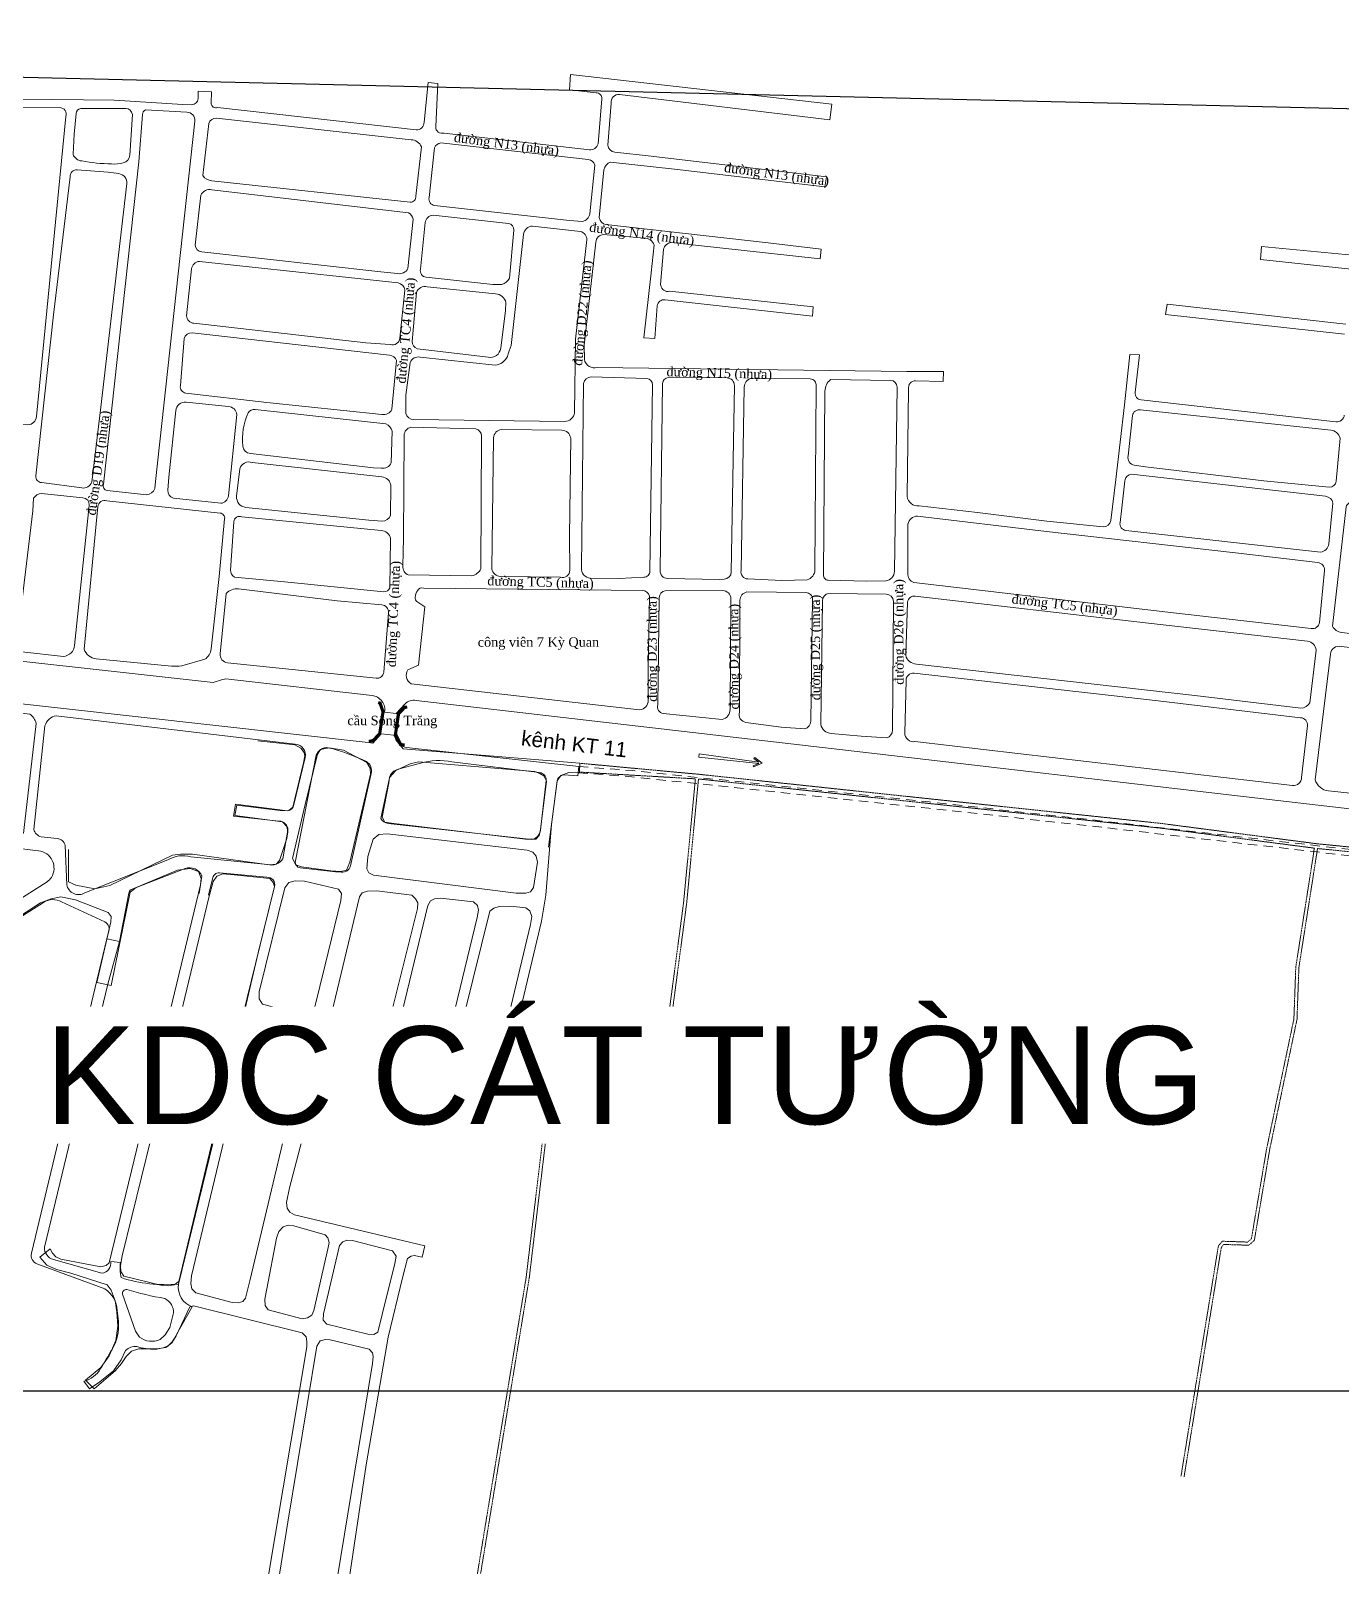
# Model space of a CAD drawing. Header units: metres. Extents: x 556238 to 587446, y 1177111 to 1219372.
# Drawn here: x 577338 to 578175, y 1204942 to 1205923 of the extents above; entities that cross this region are included whole.
import ezdxf

# ---------------------------------------------------------------- set-up
doc = ezdxf.new("R2010")
doc.units = ezdxf.units.M
doc.header["$MEASUREMENT"] = 0
doc.linetypes.add('Xr_Nen GT$0$DASHED', pattern=[0.75, 0.5, -0.25])
doc.linetypes.add('Xr_Nen GT$0$MON', pattern=[10, 6, -4])
for name, color, linetype, lineweight in [('CNTV-TEXT', 40, 'Continuous', 20), ('Xr_Nen GT$0$CAU-CONG', 4, 'Continuous', 0), ('Xr_Nen GT$0$DUONG NHUA', 38, 'Continuous', 0), ('Xr_Nen GT$0$DUONG_DA', 38, 'Xr_Nen GT$0$MON', 0), ('Xr_Nen GT$0$huong nuoc chay', 7, 'Continuous', 0), ('Xr_Nen GT$1$SONG_HO', 250, 'Continuous', 0)]:
    doc.layers.add(name, color=color, linetype=linetype, lineweight=lineweight)
doc.layers.add('VUNG DAN CU', color=8, linetype='Continuous')
doc.styles.add('ARIAL', font='arial.ttf')
doc.styles.add('Xr_Nen GT$0$Style-ENGINEERING', font='VNARIAL.TTF')
doc.styles.add('Xr_Nen GT$0$Style-Times New Roman IF', font='times.ttf')

msp = doc.modelspace()

# ---------------------------------------------------------------- linework, layer by layer
at = {"layer": 'VUNG DAN CU', "ltscale": 5}
msp.add_lwpolyline([(576830.13069, 1205904.59098), (576549.0182, 1205222.34413), (576957.79851, 1205053.9106), (578708.6373, 1205053.9106), (578708.6373, 1205860.20738)], close=True, dxfattribs=at)
at = {"layer": 'Xr_Nen GT$0$CAU-CONG', "const_width": 2, "flags": 128}
for points in [[(577553.85441, 1205468.63771), (577556.66955, 1205469.25301), (577560.84828, 1205473.73596), (577562.92587, 1205487.52492), (577561.09251, 1205493.09093), (577559.83477, 1205493.46511)], [(577578.3885, 1205490.55508), (577576.74656, 1205490.4136), (577572.86831, 1205486.32717), (577570.89392, 1205473.29285), (577574.13755, 1205466.74046), (577576.74656, 1205466.31772)]]:
    msp.add_lwpolyline(points, dxfattribs=at)
at = {"layer": 'Xr_Nen GT$0$DUONG NHUA', "flags": 128}
for points in [[(577435.18611, 1205875.52278), (577440.69838, 1205875.33952, 0.412809511), (577444.873, 1205879.22676), (577444.98079, 1205883.89954), (577453.3987, 1205883.57599), (577453.23318, 1205876.32597, 0.55153315), (577457.30661, 1205873.62456), (577584.00037, 1205859.30706, 0.467444428), (577589.14341, 1205864.21487), (577591.72718, 1205889.56035), (577598.00745, 1205888.94875), (577596.57256, 1205861.30705, 0.530644407), (577601.93988, 1205857.25268), (577694.72745, 1205846.50294, 0.382202957), (577700.2243, 1205850.38421), (577702.70062, 1205879.13477, 0.463402086), (577698.93823, 1205882.92307), (577682.00418, 1205884.848), (577682.71528, 1205894.55684), (577849.44736, 1205875.76828), (577848.16495, 1205865.66852), (577714.00222, 1205881.77855, 0.493085212), (577708.67316, 1205876.3277), (577706.55151, 1205849.51347, 0.346310362), (577710.9671, 1205844.95171), (577734.12335, 1205842.52522), (577846.14919, 1205829.22973), (577845.14739, 1205822.97348), (577749.08789, 1205834.06444), (577708.11332, 1205838.71993, 0.270056268), (577704.00546, 1205833.71748), (577701.05223, 1205803.18798, 0.315072859), (577705.26614, 1205798.74155), (577808.81095, 1205787.14373), (577842.62203, 1205782.9633), (577842.10705, 1205776.90568), (577747.03057, 1205787.3589, 0.31942555), (577742.01237, 1205782.78914), (577740.14405, 1205760.46114, 0.470770832)], [(577451.69984, 1205863.32411), (577447.83032, 1205830.03482, 0.237895308), (577453.61538, 1205826.81473), (577580.29143, 1205813.11492, 0.498974828), (577583.80386, 1205816.94355), (577587.4154, 1205848.50073, 0.303164461), (577580.91445, 1205852.90192), (577456.6373, 1205866.74014, 0.355495375), (577451.69984, 1205863.32411)], [(577577.57845, 1205689.88467), (577580.26121, 1205710.68464, -0.380280169), (577586.61196, 1205714.05827), (577634.62022, 1205708.87696, 0.228522825), (577642.48221, 1205714.47611, -0.042855622), (577644.74043, 1205721.49594), (577652.61687, 1205792.41102, -0.371964244), (577658.4836, 1205797.85422), (577689.10363, 1205794.42668, -0.321149128), (577693.12653, 1205788.98348), (577685.85971, 1205725.52239)], [(577740.14405, 1205760.46114), (577740.24367, 1205759.85505, 0.446463893), (577745.90099, 1205756.24431), (577837.5701, 1205746.17566), (577837.08955, 1205740.17544), (577743.05451, 1205750.76453, 0.409710844), (577737.98936, 1205746.7881), (577736.42371, 1205726.07945), (577729.51026, 1205726.38763), (577734.08024, 1205767.92732), (577736.06366, 1205785.74046, 0.334678108), (577729.66343, 1205790.03289), (577703.80309, 1205792.50402, 0.355047896), (577698.74698, 1205787.49258), (577691.357, 1205721.65908), (577691.50856, 1205712.57672, 0.438399598), (577699.76565, 1205707.49904), (577897.43486, 1205705.02603), (577920.81192, 1205704.89068), (577920.61459, 1205698.58088), (577902.98508, 1205698.9752, 0.480316808), (577898.57766, 1205693.71702), (577897.61411, 1205625.1318, 0.404942642), (577905.2606, 1205619.13823), (577942.45778, 1205614.81078)], [(578181.97233, 1205779.15272), (578123.9589, 1205784.77827), (578123.3136, 1205776.48853), (578181.1129, 1205770.22518, -0.32555247)], [(578177.7021, 1205735.0898), (578063.54366, 1205747.98572), (578062.62185, 1205741.44603), (578176.77779, 1205728.81251, -0.376748112)], [(577685.85971, 1205725.52239), (577685.1524, 1205678.76179, -0.400331685), (577678.85281, 1205673.04435), (577582.63606, 1205674.36001, -0.376718226), (577577.43694, 1205678.17989), (577577.57845, 1205689.88467)], [(578176.75293, 1205677.06885, -0.416481336), (578171.38297, 1205672.74178), (578047.0637, 1205686.78203, -0.418067676), (578043.25276, 1205691.62835), (578045.91012, 1205715.60747), (578039.905, 1205715.89593), (578036.43675, 1205683.73232), (578030.93953, 1205636.01999), (578027.64518, 1205609.7953, -0.400408387), (578022.673, 1205605.74056), (577986.81542, 1205609.2599), (577986.81542, 1205609.2599)], [(577136.26572, 1205515.75095), (576944.87173, 1205539.78439, -0.137616786), (576931.03834, 1205545.60751, -0.411748877), (576929.1674, 1205561.43507, -0.24919172), (576935.63579, 1205564.31465), (577085.96914, 1205547.60358), (577143.58603, 1205541.06357), (577147.87696, 1205534.6645), (577156.1384, 1205533.76861), (577161.38992, 1205539.01584), (577264.47712, 1205527.42822), (577454.42127, 1205506.27298), (577459.86491, 1205508.00071), (577462.49076, 1205508.64064), (577555.92215, 1205498.0091, -0.430213813), (577563.98138, 1205487.29554), (577571.3935, 1205486.5544), (577577.0642, 1205492.67116, -0.265198093), (577584.02375, 1205494.86036), (577874.85642, 1205461.1913)], [(577732.34847, 1205515.30995), (577732.34847, 1205494.82728, -0.394401482), (577726.81164, 1205488.89986), (577580.86258, 1205505.44273, -0.408252902), (577578.68739, 1205514.39979), (577585.67423, 1205517.29764), (577589.53364, 1205554.70474), (577584.59002, 1205558.02546, -0.291135089), (577583.42688, 1205560.68201, -0.088613343), (577584.88316, 1205564.92421, -0.356491344), (577588.95433, 1205566.54303), (577728.70379, 1205565.03705, -0.356274512), (577732.99159, 1205561.45992, -0.079370107)], [(577779.52241, 1205482.64887), (577741.84644, 1205486.60204, -0.495860455), (577738.51944, 1205492.08259), (577739.32219, 1205560.56793, -0.367722713), (577743.10359, 1205564.91015), (577779.85711, 1205564.96785, -0.408537135), (577785.10591, 1205559.83614), (577784.52332, 1205489.00761, -0.341523658), (577779.52241, 1205482.64887, 1.13166862)], [(577136.26572, 1205515.75095), (577139.6975, 1205515.5646, 0.194743601), (577142.58421, 1205516.55475), (577146.24792, 1205520.94913), (577154.43408, 1205520.21728), (577158.18248, 1205513.28628, 0.350165598), (577162.1487, 1205511.60291), (577553.48153, 1205468.01425), (577556.34952, 1205467.62423), (577561.79085, 1205473.53954), (577569.84402, 1205472.75663), (577573.8053, 1205466.2324, 0.091594738), (577577.91277, 1205464.83427), (577687.95997, 1205452.6706)], [(577359.99852, 1205402.27742), (577360.98015, 1205377.14485, 0.511197996), (577372.6366, 1205371.87307), (577425.58492, 1205393.05783, -0.20062794), (577440.12089, 1205395.04409), (577489.1959, 1205390.07781, 0.3360406), (577498.88649, 1205393.69905), (577502.17649, 1205412.08701, 0.425478405), (577496.49692, 1205417.77985), (577467.51991, 1205420.99679), (577468.64428, 1205428.69106), (577501.89553, 1205424.27756, 0.358773817), (577505.94462, 1205428.4459), (577513.19191, 1205458.42248, 0.46718354), (577506.93442, 1205466.88174), (577354.295, 1205485.09484, 0.290850968), (577347.10081, 1205478.71161), (577339.8698, 1205412.4958, 0.237147327), (577344.558, 1205407.66035), (577354.77498, 1205406.71985, -0.310060142), (577359.99852, 1205402.27742, -0.137366349)], [(577668.6644, 1205401.2075), (577674.16732, 1205443.35793, -0.360087567), (577678.49009, 1205447.38267), (577687.43047, 1205446.59738), (577687.95997, 1205452.6706)], [(577445.44022, 1205371.51372), (577447.34523, 1205382.60914, 0.397505051), (577436.49811, 1205387.55306), (577402.11885, 1205374.01559, 0.28743546), (577400.6384, 1205371.66794), (577394.65909, 1205341.00197)], [(577432.33236, 1205122.02863), (577449.69603, 1205193.61177), (577465.64672, 1205258.08709), (577483.24249, 1205333.58345), (577493.73876, 1205375.96611, 0.51545506), (577488.64806, 1205381.89957), (577458.54964, 1205384.7404, 0.427397724), (577454.06051, 1205380.85294), (577451.43744, 1205370.55492)], [(577163.04422, 1205249.80757), (577346.174, 1205365.89218, -0.27761965), (577357.65832, 1205366.1606), (577385.32771, 1205353.38495, -0.391827431), (577387.58131, 1205346.61943), (577386.6778, 1205342.85856)], [(577386.63098, 1205342.64624), (577338.38356, 1205141.83338, 0.373739927), (577341.95783, 1205134.96046), (577385.39603, 1205118.97557, -0.245488693), (577393.22942, 1205105.27836), (577393.97355, 1205098.29736, -0.165105337), (577389.92655, 1205080.28974, 0.005129294), (577382.63961, 1205068.07979, -0.203176356), (577371.91698, 1205060.06136), (577375.55871, 1205055.20989), (577382.1674, 1205059.5897), (577390.83376, 1205066.73792), (577395.7965, 1205073.63683), (577398.55275, 1205079.73199, -0.215644544), (577405.70337, 1205082.25787, 0.078706499), (577417.37339, 1205080.42796, 0.06876053), (577425.57623, 1205082.53943, 0.120278843), (577431.09793, 1205089.89013), (577440.98603, 1205107.53885, -0.354068494), (577432.33236, 1205122.02863, -0.097173233), (577395.6828, 1205126.21623, -0.092269688), (577395.25701, 1205135.94751), (577389.16051, 1205136.48812, -0.41896382), (577383.48128, 1205129.05117), (577352.5099, 1205137.89713, -0.37582618), (577346.80999, 1205145.62622), (577387.31722, 1205313.74342), (577394.65909, 1205341.00197), (577386.63098, 1205342.64624)], [(577404.94516, 1205092.0911), (577396.60236, 1205115.7337, -0.49808669), (577399.3353, 1205118.60814, 0.028283152), (577423.64461, 1205112.85919, -0.295693271), (577429.18249, 1205103.6609), (577426.80909, 1205094.39071), (577423.86038, 1205089.64784), (577420.69573, 1205086.70151, -0.282076787), (577407.46234, 1205088.28249), (577404.94516, 1205092.0911)]]:
    msp.add_lwpolyline(points, format="xyb", dxfattribs=at)
for points in [[(577253.36391, 1205879.7679), (577391.36656, 1205878.14916), (577435.18611, 1205875.52278)], [(577986.81542, 1205609.2599), (577986.81542, 1205609.2599), (577942.45778, 1205614.81078)], [(577732.99159, 1205561.45992), (577732.34847, 1205515.30995)], [(577531.39032, 1204866.25713), (577552.22878, 1205006.62934), (577566.32948, 1205088.27912), (577575.37783, 1205126.05681), (577578.54071, 1205138.35561), (577580.97433, 1205140.02079), (577582.859, 1205140.43503), (577588.02297, 1205139.3051), (577589.56823, 1205146.53686), (577506.47871, 1205166.37773), (577503.36901, 1205168.04505), (577501.73838, 1205170.50807), (577501.39714, 1205174.25949), (577503.25511, 1205183.48869), (577511.04306, 1205213.68449), (577513.56478, 1205216.78591), (577516.60395, 1205218.01351), (577521.71222, 1205218.14271), (577587.44641, 1205217.94891), (577592.61927, 1205219.43502), (577596.24026, 1205222.08413), (577598.7056, 1205225.64702), (577599.62203, 1205229.50578), (577600.99542, 1205237.01594), (577610.11727, 1205275.24896), (577612.32492, 1205277.05924), (577615.20363, 1205277.36614), (577620.61547, 1205276.75243), (577674.65793, 1205270.13068), (577675.83958, 1205277.01825), (577652.40453, 1205280.1668), (577649.419, 1205282.02558), (577648.60574, 1205284.50245), (577648.7993, 1205288.83713), (577650.15489, 1205294.71979), (577664.04582, 1205353.95122), (577666.93572, 1205370.48985), (577670.5147, 1205415.57052), (577674.22585, 1205443.46149), (577676.46431, 1205446.86004), (577681.67666, 1205448.73327), (577688.44798, 1205449.07344), (577688.62738, 1205454.72736), (577575.74417, 1205464.05288), (577571.12619, 1205469.78662), (577570.18465, 1205473.54965), (577572.2695, 1205487.45957)], [(577483.05233, 1205469.1613), (577506.60151, 1205466.56801), (577510.3761, 1205464.43307), (577512.65497, 1205461.65778), (577512.93983, 1205459.38056), (577512.22768, 1205454.9684), (577505.38835, 1205426.68319), (577502.89561, 1205424.47721), (577499.05003, 1205424.33483), (577469.55673, 1205428.02643), (577468.34608, 1205421.33705), (577498.69053, 1205417.26907), (577501.46813, 1205414.35141), (577502.25149, 1205410.93558), (577501.53934, 1205406.66579), (577496.76204, 1205392.53358), (577494.69659, 1205390.25636), (577490.28129, 1205389.90057), (577441.19098, 1205396.59151), (577433.71346, 1205396.73389), (577428.44336, 1205396.09335), (577388.47445, 1205376.65306), (577378.98557, 1205374.4459), (577366.87888, 1205376.79426), (577362.10728, 1205378.9292), (577362.08787, 1205399.59271)], [(577874.85642, 1205461.1913), (578104.87124, 1205434.45901), (578492.51761, 1205389.4491), (578616.66372, 1205373.33317), (578627.67515, 1205427.84272)], [(577366.67376, 1205367.46513), (577387.41285, 1205359.31385), (577389.36782, 1205356.94587), (577389.07155, 1205353.39391), (577380.16008, 1205314.78354), (577389.29227, 1205312.69603), (577401.58339, 1205372.40786), (577405.23017, 1205375.38056), (577431.62131, 1205386.50445), (577439.87443, 1205387.55924), (577445.05665, 1205385.54549), (577446.88016, 1205381.13431), (577446.30975, 1205377.06681), (577414.7704, 1205245.37118), (577388.13412, 1205135.76934), (577386.13418, 1205133.94238), (577382.64901, 1205133.20015), (577357.25602, 1205137.97835), (577354.06232, 1205139.60527), (577351.87065, 1205141.77456), (577350.44248, 1205144.64939), (577343.77776, 1205139.24802)], [(577366.67376, 1205367.46513), (577357.15042, 1205369.46853), (577350.96845, 1205368.1329), (577344.1346, 1205365.69623), (577291.09942, 1205331.12125), (577199.37217, 1205274.21662), (577111.48297, 1205218.58204), (577045.90126, 1205176.57662), (577041.44944, 1205169.43767), (577038.985, 1205163.33038), (577036.02778, 1205148.25922), (577027.73973, 1205100.82872), (577008.79211, 1205010.78066), (577008.69442, 1205000.10634), (577010.07443, 1204995.08262), (577020.04103, 1204982.8207), (577025.75851, 1204979.96403), (577035.61647, 1204977.69842), (577034.63476, 1204963.07673), (577029.9031, 1204956.37837), (577029.50868, 1204924.85709)], [(577343.77776, 1205139.24802), (577348.28573, 1205134.1272), (577354.45765, 1205131.34596), (577363.59433, 1205129.10885), (577386.89517, 1205121.66173), (577389.43653, 1205118.21535), (577391.91716, 1205111.3227), (577393.02921, 1205104.34252), (577393.57541, 1205095.18514), (577392.24014, 1205086.08846), (577387.9853, 1205076.29757), (577382.70539, 1205068.83825), (577372.87345, 1205060.65125), (577378.51765, 1205055.25388), (577391.93246, 1205066.64866), (577395.99853, 1205071.37895), (577398.97242, 1205075.80594), (577402.24966, 1205079.32336), (577406.92288, 1205080.65752), (577418.45415, 1205080.77882), (577424.15885, 1205081.5672), (577428.00352, 1205084.62939), (577430.85598, 1205089.11708), (577439.53799, 1205107.63998), (577441.89948, 1205108.28238), (577511.38338, 1205091.00796), (577513.94117, 1205088.48815), (577514.22922, 1205085.42831), (577514.22922, 1205082.1165), (577489.02043, 1204931.00986)]]:
    msp.add_lwpolyline(points, dxfattribs=at)
for points in [[(577307.37411, 1205682.27835), (577327.94918, 1205869.4173, -0.359941982), (577332.35169, 1205873.68869), (577356.48326, 1205873.49743, -0.516819662), (577360.43914, 1205867.8235), (577341.71212, 1205676.12683, -0.371974729), (577336.2023, 1205670.8776), (577311.15186, 1205672.54199, -0.314735526), (577306.9234, 1205675.93478)], [(577365.83195, 1205856.58133), (577367.02159, 1205869.66023, -0.321179167), (577369.89917, 1205872.99287), (577398.62385, 1205872.93255, -0.384725919), (577402.87482, 1205869.07715), (577401.23881, 1205843.05373, -0.329326303), (577397.11866, 1205838.1528, -0.074530015), (577389.59771, 1205837.49934, -0.038273506), (577370.57722, 1205839.39689, -0.294686283), (577365.00751, 1205843.64184)], [(577407.07886, 1205838.80942), (577409.31163, 1205869.13088, -0.263281771), (577411.20825, 1205871.97347), (577437.69318, 1205870.61985, -0.417408584), (577442.84302, 1205864.85239), (577417.68507, 1205634.6101), (577417.14214, 1205630.16171, -0.297426853), (577411.8214, 1205626.14731), (577386.84651, 1205628.96824, -0.496400063), (577384.45761, 1205632.98264)], [(577681.93118, 1205801.29455), (577595.87075, 1205810.95632, -0.462648505), (577592.44239, 1205816.05071), (577595.87079, 1205847.87905, -0.282294442), (577599.91449, 1205850.95325), (577693.97441, 1205840.3253, -0.305063405), (577698.10602, 1205836.81193), (577694.94139, 1205805.71859, -0.346174252), (577690.10653, 1205800.71204)], [(577387.47337, 1205832.18772), (577367.68608, 1205833.78153, 0.457448927), (577363.12686, 1205829.29206), (577352.54857, 1205741.19461), (577341.30397, 1205638.21053, 0.427850724), (577344.82767, 1205634.02542), (577370.55731, 1205630.57105, 0.344969479), (577377.00635, 1205634.35757), (577382.66125, 1205682.15406), (577399.32255, 1205825.02361, 0.416422016), (577394.31329, 1205831.30668)], [(577561.52995, 1205768.4938), (577447.18367, 1205781.28272, -0.364355741), (577442.98722, 1205785.69261), (577446.5325, 1205817.5363, -0.338542899), (577453.66597, 1205821.02796), (577579.17613, 1205806.35136, -0.25851403), (577582.11181, 1205802.12744), (577578.81913, 1205770.64549, -0.318201612), (577572.24318, 1205767.47756)], [(577633.14471, 1205760.52664), (577590.42814, 1205765.13381, -0.460754145), (577586.86117, 1205770.34947), (577589.90624, 1205800.04124, -0.371063549), (577594.8652, 1205804.73533), (577643.15502, 1205799.51907, -0.359804545), (577646.54799, 1205795.25962), (577643.67701, 1205764.57415, -0.209638214), (577638.80506, 1205760.40162)], [(577551.87185, 1205723.27044), (577442.2217, 1205735.70761, -0.347314027), (577437.37535, 1205740.51635), (577440.66182, 1205770.41452, -0.364317056), (577445.73349, 1205775.25976), (577572.51927, 1205761.47919, -0.36579188), (577576.93268, 1205756.84669), (577573.74275, 1205726.14866, -0.487340784), (577567.5841, 1205722.28478)], [(577641.09929, 1205743.953), (577638.08574, 1205719.77843, -0.438904741), (577630.07325, 1205714.06308), (577584.87013, 1205719.483, -0.337545292), (577581.51219, 1205724.12864), (577584.35381, 1205755.39847, -0.383620938), (577591.0697, 1205759.09778), (577634.81873, 1205754.62561, -0.312818903), (577641.44853, 1205748.9476)], [(577488.82736, 1205685.2154), (577437.05283, 1205691.17176, -0.432309294), (577433.52023, 1205695.91478), (577435.93535, 1205725.96092, -0.34259537), (577440.98312, 1205729.69183), (577567.10388, 1205715.30434, -0.276458917), (577571.52933, 1205711.91889), (577568.6252, 1205680.80213, -0.360888221), (577562.19448, 1205677.55486)], [(577713.7687, 1205572.67333), (577695.44404, 1205572.97349, -0.454242825), (577689.73637, 1205579.72703), (577690.97133, 1205697.34381, -0.334903335), (577695.76954, 1205701.57405), (577731.48866, 1205700.57358, -0.316806191), (577735.10142, 1205696.47186), (577733.35013, 1205577.32971, -0.422388976), (577729.38548, 1205573.60482)], [(577777.78774, 1205572.16232), (577744.54805, 1205572.75015, -0.421746262), (577739.9396, 1205577.64873), (577741.42274, 1205697.23132, -0.407206245), (577745.23846, 1205701.04391), (577782.67044, 1205700.80266, -0.421701843), (577787.28623, 1205696.00619), (577785.30286, 1205576.91575, -0.396889135), (577780.80091, 1205572.29425)], [(577817.68654, 1205571.45908), (577795.83793, 1205572.44689, -0.45423323), (577791.58685, 1205577.78108), (577793.60114, 1205694.95488, -0.341381106), (577798.0689, 1205700.53501), (577835.75414, 1205700.1636, -0.462976748), (577839.41524, 1205695.76149), (577838.73107, 1205578.36974, -0.337095487), (577833.74641, 1205571.895)], [(577871.68883, 1205570.92407), (577847.21706, 1205571.6227, -0.442514892), (577844.22051, 1205575.11579), (577845.11688, 1205692.29884, -0.226203189), (577848.75361, 1205699.77834), (577887.00976, 1205699.27728, -0.410644465), (577891.21026, 1205695.01759), (577889.4948, 1205577.32561, -0.376970852), (577883.95164, 1205571.20056)], [(577426.07008, 1205637.39631), (577430.62575, 1205679.96277, -0.404691176), (577437.16968, 1205685.41993), (577464.25249, 1205682.65851, -0.348672666), (577469.55547, 1205677.48961), (577464.18293, 1205625.51363, -0.365164806), (577459.29174, 1205620.79394), (577429.06193, 1205624.09653, -0.362554586), (577425.60547, 1205629.1954)], [(577556.83761, 1205643.3724), (577478.30625, 1205652.49124, -0.347777498), (577473.42126, 1205657.37221, -0.141284554), (577476.92087, 1205678.48183, -0.339712626), (577481.23592, 1205680.67826), (577564.8086, 1205671.48578, -0.227615373), (577568.798, 1205666.76751), (577568.22916, 1205646.55351, -0.33268074), (577561.79726, 1205643.21819)], [(578125.43058, 1205635.14016), (578049.8647, 1205643.97101), (578042.67201, 1205645.04272, -0.449144569), (578038.76019, 1205651.03171), (578041.59622, 1205676.79273, -0.440863809), (578046.51754, 1205680.38612), (578168.07139, 1205667.52297, -0.315639417), (578174.00221, 1205662.35352), (578171.54949, 1205634.88266, -0.401921636), (578167.06982, 1205630.97406)], [(577576.11529, 1205598.5401), (577576.4438, 1205664.09588, -0.357707174), (577580.77684, 1205669.32395), (577622.18979, 1205668.27422, -0.315204336), (577625.86879, 1205663.78136), (577625.45529, 1205578.97964, -0.230901443), (577619.7324, 1205574.48678), (577579.07639, 1205574.97298, -0.334001504), (577575.64266, 1205580.60949)], [(577682.06307, 1205599.72101), (577682.23245, 1205578.0117, -0.514866923), (577676.22195, 1205573.65087), (577637.97754, 1205574.07355, -0.367789356), (577632.45611, 1205578.8765), (577633.57145, 1205662.5326, -0.392101059), (577638.62189, 1205667.839), (577677.12214, 1205667.36371, -0.364399764), (577682.79737, 1205662.4735)], [(577553.80122, 1205609.90656), (577475.25942, 1205618.13434, -0.411223216), (577469.4582, 1205625.21889), (577471.44486, 1205642.83615, -0.422610565), (577479.29269, 1205646.82829), (577562.17903, 1205637.69, -0.343137367), (577567.9922, 1205632.04296), (577567.66995, 1205613.04768, -0.331729653), (577562.26049, 1205609.41743)], [(578034.7096, 1205617.89702), (578036.61412, 1205635.21403, -0.364361096), (578040.93107, 1205639.33713), (578164.83034, 1205625.24732, -0.327596481), (578169.50718, 1205620.92182), (578166.77681, 1205594.89472, -0.351093475), (578161.50761, 1205589.56641), (578037.33036, 1205603.46661, -0.435872712), (578033.56776, 1205608.54946)], [(577339.23165, 1205615.99248), (577339.72389, 1205624.00952, -0.205250219), (577344.79404, 1205627.10813), (577371.28056, 1205624.15572, -0.459568837), (577375.23184, 1205619.34628), (577366.02559, 1205529.96669, -0.355528227), (577358.9236, 1205522.94939), (577332.21256, 1205525.93842, -0.256304698), (577329.19316, 1205530.92756)], [(577458.21769, 1205574.09276), (577453.11017, 1205527.75704, -0.240852335), (577449.0802, 1205521.13644), (577434.4434, 1205517.01135, -0.069303793), (577427.92295, 1205516.83387), (577379.72265, 1205521.46524, -0.294614438), (577372.11766, 1205527.52888), (577380.92503, 1205618.62146, -0.469092919), (577386.49017, 1205622.40573), (577458.93099, 1205614.52688, -0.43184412), (577461.79085, 1205610.7426)], [(578284.31492, 1205525.62698), (578175.02896, 1205538.24534, -0.251946603), (578169.23227, 1205542.28445), (578177.88136, 1205618.41008, -0.336765246), (578183.53711, 1205622.2284), (578334.70318, 1205570.77912), (578400.55174, 1205547.64055, -0.331199462), (578403.62194, 1205543.08696), (578394.21755, 1205516.82648, -0.3890243), (578388.94064, 1205514.04639)], [(577499.98979, 1205570.53068), (577468.1675, 1205573.63857, -0.299279148), (577465.53558, 1205578.06134), (577467.68896, 1205609.02076, -0.512637676), (577472.71354, 1205612.12866), (577561.79092, 1205603.37538, -0.33829756), (577567.78314, 1205598.24663), (577567.26338, 1205566.72814, -0.324106421), (577563.44172, 1205564.18245)], [(577986.58446, 1205602.68275), (577986.58446, 1205602.68275), (578107.36302, 1205589.09864), (578159.8312, 1205582.91174, -0.388758493), (578164.16181, 1205577.89235), (578160.86679, 1205544.67526, -0.445170837), (578155.61231, 1205540.80973), (578067.76151, 1205550.7958), (577901.94703, 1205570.0841, -0.321664888), (577897.96286, 1205576.142), (577898.10195, 1205607.45058, -0.367403222), (577904.17732, 1205612.53813), (577986.58446, 1205602.68275)], [(577533.56963, 1205558.41382), (577470.66111, 1205566.04208, 0.236928034), (577462.79754, 1205563.21963), (577458.96959, 1205524.72417, 0.404921765), (577463.62665, 1205518.8504), (577558.62506, 1205508.9892, 0.423342048), (577563.35847, 1205512.9559), (577566.45107, 1205550.82251, 0.415047988), (577562.09043, 1205555.94396)], [(577817.07044, 1205477.76755), (577794.63083, 1205480.85387, -0.467818834), (577790.54263, 1205487.3896), (577790.87641, 1205558.8049, -0.35128414), (577795.21904, 1205564.17164), (577833.05463, 1205563.71395, -0.414911508), (577837.1687, 1205559.48908), (577836.0212, 1205481.63837, -0.327436861), (577832.2918, 1205476.70813)], [(577868.2592, 1205472.08201), (577849.12794, 1205473.73624, -0.323275022), (577842.41362, 1205479.52604), (577843.4883, 1205558.40153, -0.358829109), (577847.56873, 1205563.2199), (577884.12005, 1205562.75838, -0.400840193), (577888.84965, 1205558.12533), (577888.3266, 1205475.83606, -0.344933076), (577884.54309, 1205471.06693)], [(578049.76024, 1205544.50288), (577902.78825, 1205561.52664, 0.418565051), (577897.85955, 1205557.56133), (577896.73354, 1205523.70499, 0.349999459), (577903.52215, 1205518.11601), (578081.33963, 1205497.97809), (578148.95393, 1205489.97282, 0.278969655), (578154.69782, 1205493.39052), (578158.76603, 1205527.0098, 0.357877743), (578153.21578, 1205532.68448)], [(578296.09774, 1205491.1139), (578289.14339, 1205428.41484, -0.468722687), (578283.19563, 1205424.4865), (578166.60323, 1205437.11676, -0.301915491), (578158.0892, 1205444.20595), (578167.82853, 1205524.48888, -0.439652485), (578174.69374, 1205529.40705), (578290.8053, 1205516.56989, -0.382591755), (578298.44771, 1205508.02778)], [(578057.88838, 1205494.53084), (577902.0448, 1205512.27133, 0.46152362), (577896.94043, 1205507.50234), (577896.08217, 1205474.17829, 0.472292433), (577902.60542, 1205468.52502), (578143.62509, 1205440.49028, 0.441261592), (578149.48641, 1205445.58282), (578153.16137, 1205478.70225, 0.433713988), (578148.80793, 1205483.78824)], [(577326.87453, 1205408.83352), (577308.43566, 1205410.78988, -0.312348067), (577304.63961, 1205414.19379), (577312.55225, 1205483.44498, -0.37820668), (577318.06299, 1205488.41519), (577337.38492, 1205486.17366, -0.175119754), (577341.43168, 1205480.20663), (577333.6275, 1205411.78754, -0.441274162), (577329.98413, 1205408.52595)], [(577532.60147, 1205385.37666), (577510.08397, 1205387.96684, -0.449205673), (577506.98336, 1205392.38538), (577520.33789, 1205459.84883, -0.350111329), (577527.97804, 1205464.68361, -0.050893603), (577552.47743, 1205455.77743, -0.326995899), (577555.32975, 1205448.24534), (577542.1323, 1205389.1743, -0.397614367), (577536.32311, 1205385.25019)], [(577652.15642, 1205406.65333), (577566.26082, 1205416.24486, -0.258118314), (577561.64805, 1205419.51305), (577567.01531, 1205445.34038, -0.29890955), (577572.55064, 1205450.87116), (577586.89863, 1205454.81871, -0.111727282), (577606.94321, 1205455.74051), (577662.90538, 1205448.86894, -0.400336724), (577667.09881, 1205443.75716), (577663.40864, 1205411.97188, -0.336195591), (577657.70558, 1205406.0221)], [(577152.52727, 1205286.14176), (577155.17485, 1205309.98359, -0.321333946), (577159.26236, 1205314.52889), (577252.28552, 1205374.09436), (577297.12385, 1205402.04533, -0.213115467), (577305.72988, 1205403.23599), (577342.98605, 1205398.87052, -0.549091355), (577351.1948, 1205381.87118, -0.110249721), (577348.41439, 1205379.02687), (577290.52419, 1205342.32631), (577174.88028, 1205268.67166), (577165.4138, 1205262.58624, -0.487366376), (577150.84967, 1205271.84669)]]:
    msp.add_lwpolyline(points, format="xyb", close=True, dxfattribs=at)
for points in [[(577513.29727, 1205428.46771), (577521.04664, 1205460.48667), (577522.9991, 1205463.62204), (577528.57712, 1205464.52782), (577537.71152, 1205463.06465), (577552.63347, 1205455.19128), (577554.72517, 1205451.63785), (577554.86463, 1205447.66628), (577541.85063, 1205391.56789), (577539.54255, 1205386.53607), (577535.97566, 1205385.55769), (577529.54125, 1205385.97701), (577510.79768, 1205388.56279), (577507.36706, 1205389.83402), (577505.1601, 1205393.90151)], [(577653.94637, 1205406.25389), (577660.43214, 1205406.18568), (577662.68522, 1205408.64157), (577663.57266, 1205412.46189), (577667.26029, 1205443.3356), (577665.66048, 1205446.60106), (577663.12277, 1205448.2513), (577659.6586, 1205449.4186), (577585.5978, 1205455.74653), (577580.3003, 1205454.32376), (577571.11363, 1205450.20639), (577567.14205, 1205445.6218), (577566.59425, 1205442.1321), (577562.32572, 1205420.21767), (577564.19396, 1205417.18407), (577569.79867, 1205416.25068)], [(577565.4902, 1205409.69392), (577654.93059, 1205399.30981), (577658.69903, 1205397.91504), (577660.77201, 1205395.47808), (577661.54419, 1205391.53832), (577658.96243, 1205375.33762), (577657.02754, 1205372.71379), (577654.19448, 1205371.67813), (577648.0447, 1205371.81621), (577556.92049, 1205383.16737), (577553.88018, 1205384.82454), (577552.49811, 1205387.3103), (577553.25819, 1205395.11263), (577556.64408, 1205406.22939), (577560.16828, 1205409.26748)], [(577451.73256, 1205368.98725), (577454.39169, 1205379.15774), (577456.7493, 1205382.65076), (577460.57, 1205384.03167), (577467.88638, 1205383.46305), (577490.72935, 1205381.02609), (577492.84296, 1205378.58912), (577493.65599, 1205376.07097), (577492.68044, 1205371.68447), (577462.51562, 1205249.38393), (577432.50099, 1205123.82263), (577429.47483, 1205121.60552), (577425.71119, 1205121.07505), (577421.94732, 1205121.17156), (577397.52919, 1205127.24938), (577395.50254, 1205130.14246), (577395.30967, 1205133.95165), (577396.41943, 1205140.17165), (577414.96236, 1205215.46257)], [(577526.09123, 1205326.03868), (577519.26833, 1205298.28434), (577516.73086, 1205294.57166), (577512.69537, 1205294.26817), (577507.34857, 1205295.28334), (577486.01504, 1205300.89325), (577483.76927, 1205304.25911), (577483.76927, 1205308.85395), (577500.24036, 1205375.21252), (577502.80682, 1205378.52501), (577506.76334, 1205379.54018), (577512.75175, 1205379.32647), (577534.58401, 1205374.28118), (577536.40204, 1205371.50296), (577535.92066, 1205367.12193)], [(577562.09107, 1205270.95097), (577552.5109, 1205228.5439), (577548.84015, 1205225.50201), (577544.27398, 1205224.87572), (577520.34203, 1205225.27532), (577517.2782, 1205226.33099), (577515.16505, 1205228.65358), (577515.11233, 1205232.68878), (577532.55235, 1205305.44076), (577547.94815, 1205369.41223), (577549.69655, 1205372.00659), (577553.08769, 1205373.11847), (577558.91609, 1205373.27733), (577581.43517, 1205370.47111), (577583.76653, 1205368.14149), (577585.24994, 1205365.49423), (577584.93221, 1205361.99985)], [(577596.3489, 1205246.26573), (577592.75554, 1205229.01981), (577590.36004, 1205225.53802), (577587.74678, 1205224.72202), (577563.46446, 1205224.66757), (577561.6679, 1205226.68053), (577560.03453, 1205230.32549), (577560.96009, 1205236.6907), (577591.52732, 1205363.85531), (577593.22528, 1205366.86568), (577595.90906, 1205368.17925), (577599.74323, 1205368.56237), (577620.66683, 1205366.15409), (577623.24128, 1205363.91005), (577624.00798, 1205360.84504), (577623.13172, 1205356.13807)], [(577615.0087, 1205294.81005), (577631.07853, 1205360.33848), (577633.62102, 1205362.21638), (577637.04799, 1205363.2657), (577644.23335, 1205363.54187), (577654.12692, 1205362.49245), (577656.77989, 1205360.55941), (577657.88531, 1205356.91426), (577657.16678, 1205351.83306), (577641.31151, 1205285.67405), (577638.87218, 1205282.8488), (577634.88052, 1205281.79626), (577617.41744, 1205283.12574), (577615.03358, 1205284.89845), (577614.03566, 1205287.39133), (577614.03566, 1205291.26912)], [(577477.80825, 1205124.2315), (577475.08954, 1205113.11757), (577473.50776, 1205110.94408), (577470.49233, 1205110.10437), (577466.686, 1205110.40073), (577443.3539, 1205116.42703), (577440.88125, 1205119.00988), (577440.23872, 1205122.51695), (577440.73288, 1205127.30833), (577478.53135, 1205285.59822), (577480.48176, 1205289.24182), (577484.50584, 1205291.45756), (577488.25829, 1205291.25761), (577510.47288, 1205285.50815), (577513.22468, 1205283.50837), (577514.87563, 1205279.20872), (577513.92519, 1205275.30917)], [(577494.97642, 1205151.32823), (577496.3772, 1205155.69785), (577499.11645, 1205158.74432), (577502.26769, 1205159.75412), (577506.05096, 1205159.27781), (577525.93579, 1205153.59901), (577527.61207, 1205151.67036), (577528.57712, 1205148.62496), (577528.01836, 1205145.52891), (577518.70889, 1205105.24537), (577517.48614, 1205102.24173), (577514.73503, 1205100.51089), (577511.27062, 1205099.89991), (577489.51619, 1205105.70352), (577487.78513, 1205108.47159), (577487.39436, 1205112.5266), (577488.67714, 1205119.06014)], [(577562.34489, 1205102.74458), (577559.54356, 1205091.33994), (577557.05333, 1205089.83666), (577553.31799, 1205090.04393), (577527.01588, 1205096.57571), (577524.6295, 1205099.01219), (577524.94061, 1205103.05558), (577535.21445, 1205146.67074), (577537.23767, 1205149.15904), (577539.93537, 1205150.04022), (577543.51504, 1205149.93659), (577568.98724, 1205143.30117), (577571.26976, 1205139.82796), (577570.54346, 1205135.21419)], [(577502.25057, 1204969.97651), (577520.69285, 1205082.50245), (577522.85896, 1205085.79249), (577526.23822, 1205086.74491), (577529.27077, 1205086.48514), (577554.09633, 1205080.4606), (577556.19237, 1205078.26398), (577556.55004, 1205075.91406), (577556.24327, 1205071.41866), (577522.66289, 1204866.39014), (577521.47986, 1204863.87188), (577519.93688, 1204862.58709), (577517.41675, 1204861.81618), (577488.82048, 1204866.54432), (577487.1232, 1204867.93196), (577486.60895, 1204870.34746), (577487.1232, 1204875.53824)]]:
    msp.add_lwpolyline(points, close=True, dxfattribs=at)
at = {"layer": 'Xr_Nen GT$0$DUONG_DA', "flags": 128}
for points in [[(577687.65502, 1205448.68224), (577721.87834, 1205446.06552), (577818.83545, 1205435.91757), (577911.50761, 1205426.04666), (578022.39055, 1205413.78453), (578205.80716, 1205392.69804), (578330.31478, 1205378.42405), (578477.85885, 1205363.20528), (578565.16183, 1205350.21002), (578684.08712, 1205331.73018), (578742.11667, 1205323.2411), (578893.94313, 1205305.13128), (579023.68985, 1205285.58212), (579126.71616, 1205271.62775), (579184.1688, 1205263.47457), (579197.54974, 1205263.30532), (579231.46395, 1205270.11503), (579340.24088, 1205286.16284), (579415.82936, 1205296.29223), (579494.51661, 1205307.56247), (579575.35948, 1205319.00697), (579604.07829, 1205324.4246), (579681.71819, 1205358.84901), (579765.54275, 1205398.60869), (579863.29142, 1205442.65597), (579925.83909, 1205469.9234), (579947.71313, 1205477.10469), (579980.08099, 1205479.66239), (580038.57824, 1205484.15849), (580176.53956, 1205493.48262), (580331.91591, 1205503.286), (580460.09692, 1205512.29286), (580623.3526, 1205520.50608), (580768.48672, 1205530.4919), (580889.43501, 1205538.22062), (581025.69205, 1205546.75273), (581155.92585, 1205554.79885), (581204.89169, 1205559.90542), (581219.70742, 1205570.13045), (581221.06309, 1205578.25825), (581226.31044, 1205645.89304), (581240.72589, 1205767.20218), (581252.77846, 1205881.48168), (581265.88146, 1205990.5269), (581281.60742, 1206128.07816), (581294.99415, 1206228.56578), (581304.95964, 1206349.41281), (581322.78241, 1206504.3356), (581336.1489, 1206650.61929), (581352.39531, 1206791.12172), (581358.85547, 1206860.95491)], [(577687.95997, 1205452.6706), (577722.23908, 1205450.04962), (577819.25547, 1205439.89546), (577911.93927, 1205430.02331), (578022.83881, 1205417.75935), (578206.26401, 1205396.67187), (578330.74779, 1205382.40061), (578478.35877, 1205367.17493), (578565.76339, 1205354.16455), (578684.68373, 1205335.68547), (578742.64314, 1205327.20665), (578894.47811, 1205309.09582), (579024.2563, 1205289.54192), (579127.26561, 1205275.58985), (579184.47636, 1205267.471), (579197.17719, 1205267.31035), (579230.77787, 1205274.05711), (579339.68332, 1205290.12387), (579415.28015, 1205300.25438), (579493.95271, 1205311.52252), (579574.70805, 1205322.95464), (579602.881, 1205328.26929), (579680.05015, 1205362.48497), (579763.86381, 1205402.23949), (579861.67045, 1205446.31289), (579924.41285, 1205473.66522), (579946.92053, 1205481.05453), (579979.77017, 1205483.6503), (580038.29011, 1205488.14814), (580176.27876, 1205497.47412), (580331.64978, 1205507.27716), (580459.85622, 1205516.28581), (580623.11481, 1205524.49917), (580768.2219, 1205534.48313), (580889.18248, 1205542.21264), (581025.44207, 1205550.74491), (581155.59493, 1205558.78603), (581203.46056, 1205563.77786), (581216.04072, 1205572.46001), (581217.08867, 1205578.74293), (581222.32875, 1205646.28391), (581236.75072, 1205767.64797), (581248.80357, 1205881.93007), (581261.90865, 1205990.99268), (581277.63753, 1206128.56948), (581291.01593, 1206228.99453), (581300.97847, 1206349.80586), (581318.80326, 1206504.74623), (581332.16986, 1206651.03107), (581348.41653, 1206791.53571), (581355.01566, 1206862.89849)]]:
    msp.add_lwpolyline(points, dxfattribs=at)
at = {"layer": 'Xr_Nen GT$0$DUONG_DA', "linetype": 'Xr_Nen GT$0$DASHED', "flags": 128}
for points in [[(577688.62738, 1205454.72736), (577765.17644, 1205447.63316), (578059.68413, 1205416.31829), (578159.13803, 1205403.33701), (578235.22734, 1205395.8024), (578391.55405, 1205378.63804), (578586.89025, 1205352.6523), (578689.35676, 1205335.20037)], [(577688.41534, 1205449.07344), (577762.38966, 1205444.79208), (577754.83182, 1205365.4909), (577737.1155, 1205231.6486), (577736.19397, 1205224.67181), (577734.31685, 1205222.92103), (577671.1705, 1205225.81478), (577667.50063, 1205225.50918), (577665.39445, 1205218.82952), (577654.35981, 1205126.57357), (577619.60416, 1204915.20757), (577584.16064, 1204701.00267), (577562.24028, 1204572.97005), (577551.32337, 1204551.20765), (577545.11731, 1204543.70854), (577536.49586, 1204493.88704), (577535.31898, 1204491.38456), (577534.80754, 1204490.3952), (577379.89872, 1204524.72419), (577157.97109, 1204557.43702), (577011.65621, 1204578.20141)], [(578072.4643, 1204999.31706), (578096.35087, 1205146.57254), (578098.90874, 1205149.46168), (578115.05743, 1205148.92385), (578117.43985, 1205151.01586), (578127.10546, 1205208.28583), (578144.55711, 1205291.44874), (578145.75951, 1205324.4956), (578157.6568, 1205400.5049), (578059.33134, 1205413.33889), (577764.38993, 1205444.69987), (577756.81933, 1205365.26473), (577739.09821, 1205231.38616), (577738.0828, 1205223.69861), (577735.06574, 1205220.88461), (577671.20787, 1205223.81097), (577669.00437, 1205223.62747), (577667.35809, 1205218.40637), (577656.34043, 1205126.29242), (577621.57749, 1204914.88207), (577586.1329, 1204700.67067), (577564.16138, 1204572.33925), (577553.00911, 1204550.10767), (577546.99731, 1204542.84329), (577538.37338, 1204493.00749), (577715.68923, 1204465.09866), (577720.42925, 1204509.05932)], [(578074.43849, 1204998.99683), (578098.23232, 1205145.6805), (578099.78252, 1205147.43147), (578115.78216, 1205146.89861), (578119.29366, 1205149.98207), (578129.07097, 1205207.91389), (578146.54958, 1205291.20524), (578147.75386, 1205324.30392), (578159.64473, 1205400.27216), (578234.91581, 1205392.81857), (578391.19248, 1205375.65971), (578586.44045, 1205349.6857), (578686.10017, 1205332.71183), (578670.00113, 1205298.56247), (578619.48177, 1205184.52136), (578615.29214, 1205174.75312), (578607.48146, 1205146.87867), (578603.06634, 1205087.87264), (578582.06995, 1204892.12016), (578545.23668, 1204571.15541), (578537.77508, 1204515.58744), (578530.72004, 1204453.17999), (578343.32117, 1204488.36841), (578252.23752, 1204509.46818), (578245.77741, 1204509.46818), (578243.01697, 1204505.79037), (578231.27347, 1204464.75952), (578226.28913, 1204461.49105), (578220.25898, 1204460.51391), (578197.48233, 1204464.99413), (578190.36109, 1204463.01741), (578185.47335, 1204458.5405), (578168.51934, 1204390.0528), (578165.0173, 1204384.25359), (578162.31609, 1204381.36833), (578155.44648, 1204379.04802), (578142.71586, 1204379.86871), (577929.7305, 1204418.3113), (577773.9093, 1204437.01502), (577769.85114, 1204441.97126), (577771.38587, 1204451.51269), (577771.38587, 1204463.63251), (577768.81911, 1204470.0441), (577762.15626, 1204471.50055), (577718.656, 1204473.95734), (577722.41772, 1204508.84492)]]:
    msp.add_lwpolyline(points, dxfattribs=at)
at = {"layer": 'Xr_Nen GT$0$huong nuoc chay', "color": 4}
msp.add_lwpolyline([(577802.92909, 1205455.43059), (577764.75121, 1205460.6939), (577764.50935, 1205458.70998), (577802.83314, 1205454.63602), (577799.24322, 1205453.11128), (577799.53644, 1205452.42071), (577805.05494, 1205454.76749), (577800.26301, 1205458.3745), (577799.81164, 1205457.77576)], close=True, dxfattribs=at)

# ---------------------------------------------------------------- texts
at = {"layer": 'Xr_Nen GT$0$CAU-CONG', "char_height": 6, "attachment_point": 1, "style": 'Xr_Nen GT$0$Style-Times New Roman IF'}
for s, insert in [('công viên 7 Kỳ Quan', (577623.43252, 1205535.16974)), ('cầu Sông Trăng', (577540.20361, 1205485.05301))]:
    msp.add_mtext_dynamic_manual_height_columns(s, width=107.4331747, gutter_width=5, heights=[0], dxfattribs=dict(at, insert=insert))
at = {"layer": 'Xr_Nen GT$0$DUONG NHUA', "char_height": 6, "attachment_point": 1, "style": 'Xr_Nen GT$0$Style-Times New Roman IF'}
for s, insert, rotation in [('đường N13 (nhựa)', (577608.75378, 1205857.63569), 352.50017562), ('đường N13 (nhựa)', (577781.27135, 1205838.37157), 352.50017562), ('đường N14 (nhựa)', (577695.15298, 1205800.24642), 352.50017562), ('đường D22 (nhựa)', (577684.01853, 1205708.9882), 84.70457819), ('đường TC4 (nhựa)', (577571.31495, 1205697.55266), 84.70457819), ('đường N15 (nhựa)', (577744.01503, 1205707.94668), 358.52223294), ('đường D19 (nhựa)', (577373.45038, 1205613.54158), 82.18436027), ('đường TC4 (nhựa)', (577565.10515, 1205516.21629), 87.6693996), ('đường TC5 (nhựa)', (577629.62665, 1205574.37965), 358.52223294), ('đường D26 (nhựa)', (577889.35585, 1205504.86605), 90.24642692), ('đường D23 (nhựa)', (577731.84047, 1205493.9576), 90.24642692), ('đường D25 (nhựa)', (577836.16468, 1205494.9055), 90.24642692), ('đường TC5 (nhựa)', (577964.79029, 1205562.90178), 353.39820478), ('đường D24 (nhựa)', (577784.11853, 1205489.07257), 90.24642692)]:
    msp.add_mtext_dynamic_manual_height_columns(s, width=138.7283672, gutter_width=5, heights=[0], dxfattribs=dict(at, insert=insert, rotation=rotation))
at = {"layer": 'Xr_Nen GT$1$SONG_HO', "linetype": 'Continuous', "style": 'Xr_Nen GT$0$Style-ENGINEERING'}
msp.add_text('kªnh KT 11', height=9.499992, rotation=353.36023233, dxfattribs=at).set_placement((577650.77004, 1205466.25316))

# ---------------------------------------------------------------- next in the draw order: texts
at = {"layer": 'CNTV-TEXT', "color": 5, "insert": (577717.42629, 1205255.05938), "char_height": 62.5, "width": 782.6438364, "attachment_point": 5, "style": 'ARIAL', "bg_fill": 3, "box_fill_scale": 1.2, "bg_fill_color": 256, "bg_fill_transparency": 0}
msp.add_mtext('KDC CÁT TƯỜNG', dxfattribs=at)

doc.saveas('drawing.dxf')
